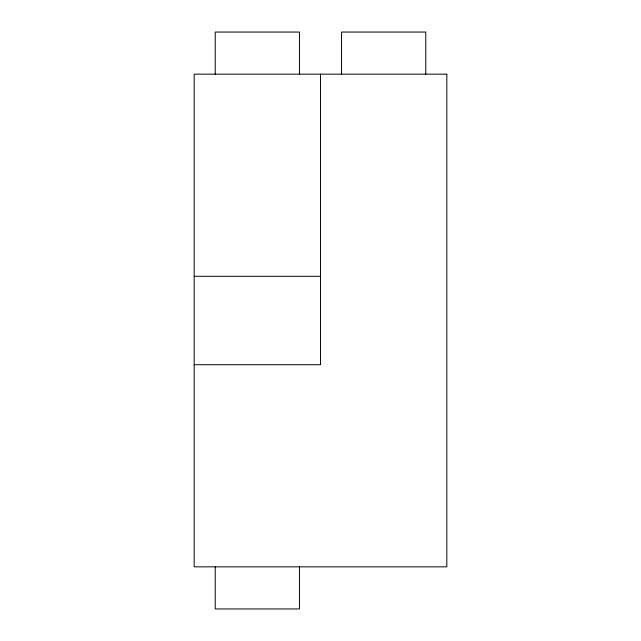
<?xml version="1.0" encoding="UTF-8"?>
<svg xmlns="http://www.w3.org/2000/svg" width="641" height="641" viewBox="0 0 641 641"><rect width="100%" height="100%" fill="white"/><g stroke="black" fill="none" stroke-linecap="round" stroke-linejoin="round"><path stroke-width="0.96" d="M194.175 276.287L320.5 276.287M194.175 364.713L320.5 364.713L320.5 74.156M425.776 74.156L425.776 32.05L341.557 32.05L341.557 74.156M299.443 74.156L299.443 32.05L215.224 32.05L215.224 74.156M299.443 566.844L299.443 608.95L215.224 608.95L215.224 566.844M446.825 74.156L194.175 74.156L194.175 566.844L446.825 566.844L446.825 74.156"/></g></svg>
